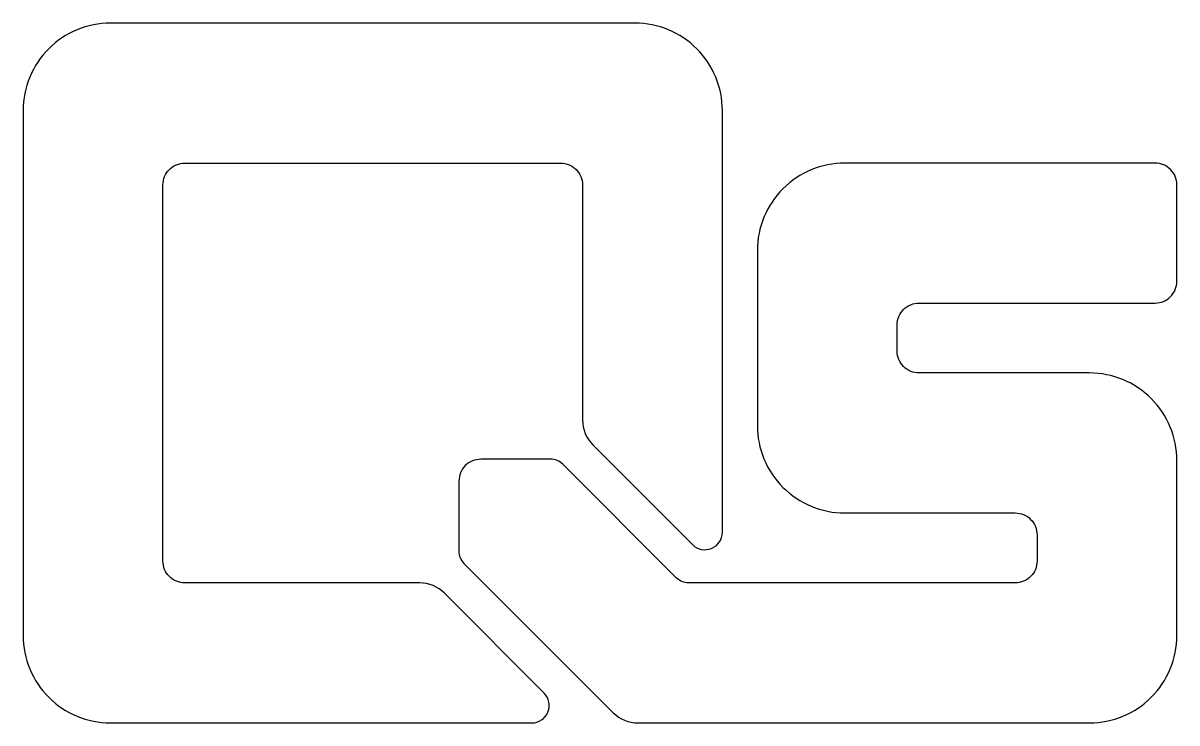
# Model space of a CAD drawing. Extents: x -66 to 66, y -40 to 40.
import ezdxf

# ---------------------------------------------------------------- set-up
doc = ezdxf.new("R2010")
doc.units = 0
doc.layers.get('0').update_dxf_attribs({"linetype": 'CONTINUOUS'})

msp = doc.modelspace()

# ---------------------------------------------------------------- linework, layer by layer
for points in [[(-2, -5.37, 0.198912), (-0.83, -8.2), (10.59, -19.62, 0.668179), (14, -18.2), (14, 30, 0.414214), (4, 40), (-56, 40, 0.414214), (-66, 30), (-66, -30, 0.414214), (-56, -40), (-7.8, -40, 0.668179), (-6.38, -36.59), (-17.8, -25.17, 0.198912), (-20.63, -24), (-47.5, -24, -0.414214), (-50, -21.5), (-50, 21.5, -0.414214), (-47.5, 24), (-4.5, 24, -0.414214), (-2, 21.5)], [(-4.24, -10.44, 0.198912), (-5.66, -9.86), (-13.64, -9.86, 0.414214), (-16.14, -12.36), (-16.14, -20.34, 0.198912), (-15.56, -21.76), (1.51, -38.83, 0.198912), (4.34, -40), (56, -40, 0.414214), (66, -30), (66, -10, 0.414214), (56, 0), (36.5, 0, -0.414214), (34, 2.5), (34, 5.5, -0.414214), (36.5, 8), (63.5, 8, 0.414214), (66, 10.5), (66, 21.5, 0.414214), (63.5, 24), (28, 24, 0.414214), (18, 14), (18, -6, 0.414214), (28, -16), (47.5, -16, -0.414214), (50, -18.5), (50, -21.5, -0.414214), (47.5, -24), (10.14, -24, -0.198912), (8.73, -23.41)]]:
    msp.add_lwpolyline(points, format="xyb", close=True)

doc.saveas('drawing.dxf')
